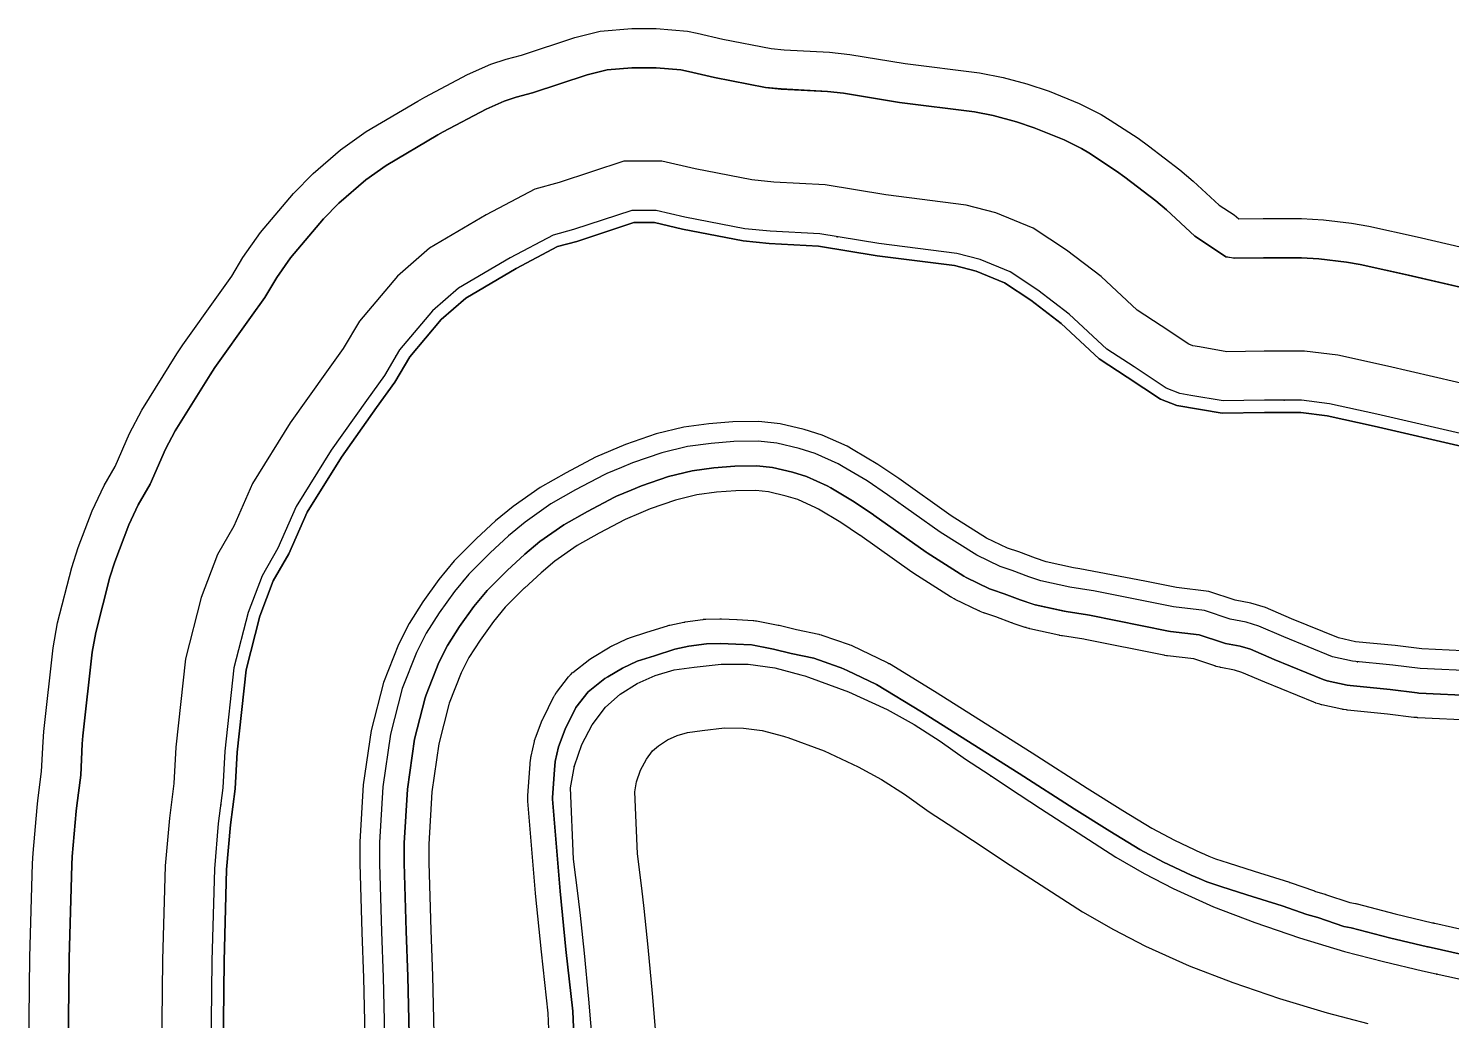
# Model space of a CAD drawing. Header units: inches. Extents: x 87989 to 118156, y 435697 to 451526.
# Drawn here: x 96373.4 to 96662.7, y 442702.2 to 442904 of the extents above; entities that cross this region are included whole.
import ezdxf

# ---------------------------------------------------------------- set-up
doc = ezdxf.new("R2010")
doc.units = ezdxf.units.IN
doc.header["$MEASUREMENT"] = 0
for name, color, linetype, true_color in [('As_waterkering_BWK', 7, 'Continuous', 0x7b8981), ('Beschermingszone_BWK', 7, 'Continuous', 0xcf890d), ('Grens_bebouwingsvrije_zone_BWK', 7, 'Continuous', 0x6789ae), ('Kernzone_BWK', 7, 'Continuous', 0xcb89af), ('Referentiepunten_BWK', 7, 'Continuous', 0x178980)]:
    doc.layers.add(name, color=color, linetype=linetype, true_color=true_color)

msp = doc.modelspace()

# ---------------------------------------------------------------- linework, layer by layer
at = {"layer": 'As_waterkering_BWK'}
for points in [[(96609.7629, 442829.403), (96607.5379, 442829.7899), (96604.7537, 442830.834), (96598.1893, 442835.2102), (96592.6367, 442838.8259), (96585.0199, 442845.9173), (96578.6693, 442850.7817), (96573.0232, 442854.4998), (96566.9021, 442857.0039), (96562.1496, 442858.2619), (96546.3138, 442860.258), (96534.3356, 442862.2544), (96524.2159, 442862.787), (96519.0623, 442863.3024), (96506.8856, 442865.6591), (96501.0099, 442867.0256), (96496.0937, 442867.0256), (96484.202, 442863.1067), (96480.068, 442862.0043), (96471.36, 442857.3782), (96460.8455, 442851.1773), (96455.5637, 442846.5905), (96448.8726, 442838.6704), (96445.7897, 442833.4429), (96442.1351, 442828.3525), (96434.9536, 442818.2452), (96427.8333, 442806.8259), (96424.1137, 442798.3239), (96420.9149, 442792.7261), (96418.0532, 442785.2311), (96415.1875, 442774.0087), (96413.3209, 442757.0153), (96412.9296, 442749.5815), (96412.0079, 442742.3393), (96411.2056, 442733.1133), (96410.6743, 442714.3843), (96410.4085, 442689.931)], [(96666.3033, 442821.2077), (96647.5386, 442825.5685), (96637.9091, 442827.7084), (96632.2678, 442828.3963), (96624.7226, 442828.3963), (96616.2963, 442828.2667), (96609.7629, 442829.403)], [(96589.5029, 442789.7001), (96585.131, 442790.3565), (96579.2324, 442791.6979), (96576.8117, 442792.5036), (96573.4219, 442793.7798), (96570.9888, 442794.5775), (96566.238, 442796.8858), (96558.8052, 442801.5919), (96548.096, 442809.177), (96543.9585, 442811.9931), (96539.054, 442814.8876), (96538.0451, 442815.4651), (96533.3565, 442817.5706), (96530.0981, 442818.5773), (96525.5527, 442819.673), (96521.7497, 442820.0536), (96516.8224, 442819.9968), (96512.1945, 442819.6411), (96507.4267, 442818.9741), (96502.1643, 442817.7055), (96496.2543, 442815.6847), (96494.0067, 442814.7358), (96491.0326, 442813.4802), (96490.4298, 442813.2258), (96484.6447, 442810.161), (96479.6065, 442807.3092), (96474.368, 442803.6254), (96471.0225, 442800.8445), (96467.2918, 442797.3834), (96462.9484, 442793.0616), (96460.0008, 442789.5088), (96456.9248, 442785.1761), (96454.2826, 442781.0243), (96452.2904, 442777.0974), (96449.3808, 442769.752), (96447, 442760.4744), (96445.4668, 442749.7891), (96444.7963, 442738.4656), (96444.7819, 442734.2095), (96445.2026, 442720.2716), (96445.5462, 442711.0542), (96446.4125, 442672.7891)], [(96668.0826, 442773.2884), (96656.3466, 442773.8359), (96650.8316, 442774.5228), (96642.6027, 442775.3412), (96638.5426, 442776.2277), (96628.6514, 442780.2706), (96623.5775, 442782.4598), (96621.0001, 442783.2403), (96617.7616, 442783.861), (96612.5113, 442785.6121), (96606.1986, 442786.3563), (96589.9861, 442789.6276), (96589.5029, 442789.7001)], [(96488.5548, 442692.1636), (96487.3246, 442706.5607), (96486.4435, 442715.922), (96485.6445, 442723.6162), (96485.1816, 442727.6132), (96484.2564, 442735.0523), (96483.6351, 442749.6004), (96484.4202, 442754.0478), (96485.8981, 442758.361), (96488.0251, 442762.3934), (96490.7236, 442766.014), (96493.7396, 442768.6109), (96497.1394, 442770.7798), (96500.8141, 442772.4411), (96504.6874, 442773.5623), (96508.7602, 442774.1307), (96514.2546, 442774.7603), (96519.7176, 442774.7079), (96525.132, 442773.983), (96530.4696, 442772.5815), (96531.233, 442772.3462), (96531.9913, 442772.1069), (96540.1395, 442769.1205), (96547.9998, 442765.4848), (96553.4784, 442762.4625), (96558.8061, 442759.091), (96563.9143, 442755.4178), (96567.5663, 442753.0124), (96574.8623, 442748.2069), (96579.1682, 442745.3708), (96594.5263, 442735.4775), (96600.2796, 442732.1521), (96606.1803, 442729.085), (96614.3622, 442725.3886), (96622.7405, 442722.2105), (96631.8039, 442719.0855), (96640.9837, 442716.3004), (96648.893, 442714.2401), (96656.8292, 442712.3439), (96664.554, 442710.6582)]]:
    msp.add_lwpolyline(points, dxfattribs=at)
at = {"layer": 'Beschermingszone_BWK'}
for points in [[(96373.4107, 442690.3332), (96373.6828, 442715.11), (96374.2205, 442734.1625), (96374.3447, 442736.3186), (96375.147, 442745.5446), (96375.304, 442747.0108), (96376.0527, 442752.8941), (96376.372, 442758.9599), (96376.5421, 442761.0553), (96378.4088, 442778.0488), (96379.3379, 442783.1631), (96382.2035, 442794.3854), (96383.4871, 442798.429), (96386.3488, 442805.924), (96388.7899, 442811.0832), (96391.0081, 442814.965), (96393.9355, 442821.6562), (96396.4366, 442826.4027), (96403.5569, 442837.822), (96404.7919, 442839.6759), (96412.0263, 442849.8572), (96414.7639, 442853.6707), (96417.0021, 442857.4659), (96420.6089, 442862.5484), (96427.3, 442870.4686), (96431.3033, 442874.5268), (96436.8237, 442879.3173), (96442.05, 442883.0479), (96452.5646, 442889.2487), (96454.0013, 442890.0535), (96462.7093, 442894.6796), (96467.4133, 442896.7729), (96470.5345, 442897.755), (96473.6361, 442898.5821), (96484.5132, 442902.1666), (96489.6687, 442903.4635), (96496.0937, 442904.0256), (96501.0099, 442904.0256), (96507.4349, 442903.4635), (96509.3909, 442903.0639), (96514.5942, 442901.8538), (96524.4297, 442899.9502), (96527.0307, 442899.6901), (96536.2803, 442899.2032), (96540.4184, 442898.751), (96551.671, 442896.8755), (96566.7769, 442894.9714), (96571.6177, 442894.03), (96576.3701, 442892.772), (96580.9115, 442891.2491), (96587.0326, 442888.7451), (96591.5232, 442886.5428), (96593.3728, 442885.4012), (96599.0189, 442881.683), (96601.1681, 442880.1552), (96607.5188, 442875.2908), (96610.2324, 442872.9974), (96615.5076, 442868.0861), (96618.5463, 442866.1061), (96619.5139, 442865.3143), (96624.438, 442865.3942), (96632.2678, 442865.3963), (96636.7468, 442865.1242), (96642.3881, 442864.4363), (96645.9355, 442863.8273), (96655.7395, 442861.6477), (96674.121, 442857.3769)], [(96672.4307, 442849.5565), (96653.9663, 442853.8468), (96644.2, 442856.0178), (96641.4196, 442856.4951), (96635.7784, 442857.1831), (96632.2678, 442857.3963), (96624.4995, 442857.3946), (96618.5777, 442857.3052), (96617.9985, 442857.406), (96616.886, 442857.5995), (96614.1448, 442859.4259), (96610.5625, 442861.7595), (96604.7811, 442867.1423), (96602.6542, 442868.9398), (96596.3035, 442873.8041), (96594.619, 442875.0016), (96588.9729, 442878.7198), (96587.5232, 442879.6146), (96584.0035, 442881.3407), (96577.8825, 442883.8448), (96574.323, 442885.0384), (96569.5705, 442886.2964), (96565.7764, 442887.0342), (96550.5127, 442888.9582), (96539.1032, 442890.8598), (96535.8598, 442891.2143), (96526.4221, 442891.711), (96523.2692, 442892.0263), (96512.9275, 442894.0279), (96507.5788, 442895.2718), (96506.0457, 442895.585), (96501.0099, 442896.0256), (96496.0937, 442896.0256), (96491.0579, 442895.585), (96487.0171, 442894.5685), (96475.9206, 442890.9118), (96472.5958, 442890.0251), (96470.1494, 442889.2554), (96466.4625, 442887.6147), (96457.7545, 442882.9886), (96456.6285, 442882.3578), (96446.1139, 442876.1569), (96442.0176, 442873.2329), (96436.5488, 442868.4865), (96433.4111, 442865.3057), (96426.7199, 442857.3856), (96423.893, 442853.402), (96421.4722, 442849.2971), (96418.5363, 442845.2075), (96411.3133, 442835.0422), (96410.3454, 442833.5892), (96403.2251, 442822.1699), (96401.2648, 442818.4497), (96398.1661, 442811.3669), (96395.7359, 442807.1141), (96393.8226, 442803.0704), (96390.9609, 442795.5754), (96389.9548, 442792.4061), (96387.0892, 442781.1837), (96386.3609, 442777.1752), (96384.4943, 442760.1818), (96384.3609, 442758.5395), (96384.0261, 442752.1778), (96383.2399, 442746.0007), (96383.1169, 442744.8516), (96382.3146, 442735.6256), (96382.2173, 442733.9357), (96381.681, 442714.9531), (96381.4102, 442690.2462)], [(96479.5469, 442692.3516), (96479.082, 442703.7734), (96477.7109, 442716.1914), (96476.5156, 442728.082), (96476.5117, 442728.125), (96474.9629, 442746.8945), (96474.959, 442746.9375), (96474.9531, 442747.0313), (96474.9512, 442747.0781), (96474.9473, 442747.1563), (96474.9395, 442747.3164), (96474.9355, 442747.4297), (96474.9336, 442747.5195), (96474.9336, 442747.5664), (96474.9395, 442747.8594), (96474.9453, 442747.9922), (96475.5156, 442755.3359), (96475.5293, 442755.4687), (96475.5352, 442755.5117), (96475.5859, 442755.8594), (96475.6074, 442755.9805), (96475.6191, 442756.0352), (96476.2813, 442759.0117), (96476.3066, 442759.1172), (96476.3281, 442759.1953), (96476.4395, 442759.5586), (96476.4648, 442759.6367), (96476.502, 442759.7383), (96477.8906, 442763.3125), (96477.9102, 442763.3633), (96477.9316, 442763.4102), (96478.0195, 442763.6094), (96478.0645, 442763.707), (96480.248, 442768.1406), (96480.2852, 442768.2148), (96480.3633, 442768.3594), (96480.4023, 442768.4297), (96480.4902, 442768.5703), (96480.6758, 442768.8477), (96480.7715, 442768.9805), (96483.2207, 442772.1563), (96483.3184, 442772.2773), (96483.5215, 442772.5117), (96483.6348, 442772.6328), (96483.7363, 442772.7266), (96483.9766, 442772.9414), (96484.084, 442773.0313), (96487.5234, 442775.7422), (96487.5508, 442775.7656), (96487.6582, 442775.8438), (96487.9316, 442776.0313), (96487.957, 442776.0469), (96488.0703, 442776.1172), (96491.6563, 442778.2422), (96491.75, 442778.2969), (96491.9668, 442778.4102), (96492.0293, 442778.4414), (96492.0781, 442778.4648), (96495.0547, 442779.8555), (96495.1543, 442779.8984), (96495.1992, 442779.918), (96495.4922, 442780.0312), (96495.6016, 442780.0703), (96495.6406, 442780.0859), (96499.1543, 442781.2109), (96503.3281, 442782.5352), (96503.4434, 442782.5703), (96503.6934, 442782.6367), (96503.8164, 442782.6641), (96506.6738, 442783.2617), (96506.7344, 442783.2734), (96506.8809, 442783.3008), (96506.9531, 442783.3125), (96510.5254, 442783.8398), (96510.5645, 442783.8477), (96510.6777, 442783.8594), (96510.9863, 442783.8867), (96511.0352, 442783.8906), (96511.1406, 442783.8945), (96513.9863, 442783.9609), (96514.0566, 442783.9609), (96514.2324, 442783.957), (96514.3145, 442783.957), (96517.4473, 442783.8242), (96517.4922, 442783.8203), (96520.7637, 442783.6211), (96520.9199, 442783.6055), (96521.248, 442783.5625), (96521.4043, 442783.5391), (96525.8418, 442782.6797), (96525.8906, 442782.668), (96526, 442782.6445), (96526.0547, 442782.6328), (96529.5645, 442781.7852), (96534.1328, 442780.8086), (96534.2695, 442780.7734), (96534.5723, 442780.6914), (96534.7109, 442780.6484), (96540.2734, 442778.7266), (96540.4063, 442778.6758), (96540.6699, 442778.5664), (96540.7949, 442778.5117), (96548.0059, 442775.0742), (96548.0352, 442775.0586), (96548.1191, 442775.0156), (96548.3418, 442774.8945), (96548.4023, 442774.8594), (96548.4512, 442774.832), (96557.5957, 442769.2656), (96557.6289, 442769.2461), (96577.5117, 442756.7188), (96588.6855, 442749.5117), (96595.9063, 442744.9844), (96601.8438, 442741.3672), (96606.4375, 442738.9141), (96611.8398, 442736.3711), (96611.8809, 442736.3516), (96613.3906, 442735.7109), (96614.7461, 442735.1328), (96617.3477, 442734.2969), (96622.6426, 442732.5977), (96629.7793, 442730.3594), (96629.8145, 442730.3477), (96629.8809, 442730.3242), (96629.9082, 442730.3164), (96634.8633, 442728.6055), (96634.9082, 442728.5938), (96636.9883, 442727.9609), (96637.0273, 442727.9492), (96637.1035, 442727.9258), (96637.1426, 442727.9141), (96642.0879, 442726.2383), (96643.1992, 442726.0391), (96643.252, 442726.0313), (96643.2969, 442726.0195), (96643.4922, 442725.9805), (96643.5898, 442725.957), (96651.3164, 442723.9414), (96658.8926, 442722.1289), (96659.0059, 442722.1055), (96659.0605, 442722.0898), (96659.127, 442722.0742), (96659.168, 442722.0664), (96659.3359, 442722.0195), (96666.5645, 442720.4531)], [(96665.5254, 442715.5625), (96657.9922, 442717.207), (96657.8945, 442717.2305), (96650.1035, 442719.0898), (96642.3281, 442721.1172), (96640.8438, 442721.3789), (96635.5371, 442723.1797), (96633.3457, 442723.8438), (96628.2852, 442725.5859), (96621.1309, 442727.8281), (96615.8184, 442729.5352), (96612.9961, 442730.4414), (96611.4297, 442731.1094), (96609.8145, 442731.8008), (96604.1934, 442734.4453), (96599.3633, 442737.0234), (96593.2793, 442740.7305), (96586.002, 442745.293), (96574.8242, 442752.5039), (96554.9805, 442765.0039), (96545.8516, 442770.5625), (96539.8398, 442773.4297), (96538.6426, 442774), (96538.2422, 442774.1367), (96533.0859, 442775.918), (96528.4551, 442776.9102), (96524.8848, 442777.7695), (96520.4512, 442778.6289), (96517.2109, 442778.8281), (96514.1016, 442778.9609), (96511.2578, 442778.8945), (96507.6855, 442778.3672), (96504.8418, 442777.7695), (96500.6738, 442776.4492), (96497.168, 442775.3242), (96494.1914, 442773.9336), (96491.2383, 442772.1836), (96490.6211, 442771.8164), (96487.1797, 442769.1055), (96484.7324, 442765.9297), (96482.5508, 442761.5), (96481.1621, 442757.9258), (96480.5, 442754.9492), (96480.3691, 442753.2578), (96479.9316, 442747.6211), (96479.9355, 442747.5352), (96479.9414, 442747.3906), (96479.9453, 442747.3047), (96481.4922, 442728.5586), (96482.6836, 442716.7188), (96484.0723, 442704.1484), (96484.543, 442692.5547)]]:
    msp.add_lwpolyline(points, dxfattribs=at)
for points in [[(96451.4121, 442672.8867, 0), (96450.543, 442711.2031, 0), (96450.1992, 442720.4414, 0), (96449.7813, 442734.2734, 0), (96449.7949, 442738.3086, 0), (96450.4453, 442749.2852, 0), (96451.9102, 442759.4961, 0), (96454.0488, 442767.9063, 0), (96454.2422, 442768.5, 0), (96456.8535, 442775.043, 0), (96458.6309, 442778.5469, 0), (96461.0742, 442782.3828, 0), (96463.9688, 442786.4609, 0), (96466.6445, 442789.6875, 0), (96470.7559, 442793.7773, 0), (96474.3223, 442797.0859, 0), (96477.4102, 442799.6523, 0), (96482.2832, 442803.0781, 0), (96487.0469, 442805.7734, 0), (96492.5762, 442808.7031, 0), (96492.9766, 442808.875, 0), (96495.9512, 442810.1289, 0), (96498.0371, 442811.0117, 0), (96503.5625, 442812.8984, 0), (96508.3613, 442814.0547, 0), (96512.7324, 442814.668, 0), (96517.043, 442815, 0), (96521.5293, 442815.0508, 0), (96524.7129, 442814.7305, 0), (96528.7734, 442813.7539, 0), (96531.5879, 442812.8828, 0), (96535.7734, 442811.0039, 0), (96536.541, 442810.5664, 0), (96541.2793, 442807.7695, 0), (96545.2051, 442805.0977, 0), (96545.2832, 442805.043, 0), (96555.916, 442797.5117, 0), (96556.1309, 442797.3672, 0), (96563.5625, 442792.6602, 0), (96564.0527, 442792.3867, 0), (96568.8027, 442790.082, 0), (96569.4316, 442789.8281, 0), (96571.7617, 442789.0625, 0), (96575.0508, 442787.8242, 0), (96575.2324, 442787.7578, 0), (96577.6543, 442786.9531, 0), (96578.123, 442786.8242, 0), (96584.0215, 442785.4805, 0), (96584.3887, 442785.4102, 0), (96588.7617, 442784.7539, 0), (96589.1211, 442784.7031, 0), (96605.209, 442781.457, 0), (96605.6133, 442781.3906, 0), (96611.416, 442780.707, 0), (96616.1797, 442779.1172, 0), (96616.8203, 442778.9492, 0), (96619.8008, 442778.3789, 0), (96621.8574, 442777.7578, 0), (96626.7148, 442775.6602, 0), (96636.6504, 442771.5977, 0), (96637.4766, 442771.3438, 0), (96641.5352, 442770.457, 0), (96642.1074, 442770.3672, 0), (96650.2754, 442769.5547, 0), (96655.7285, 442768.875, 0), (96656.1133, 442768.8398, 0), (96667.8496, 442768.293, 0)], [(96667.6465, 442763.2969, 0), (96655.8809, 442763.8477, 0), (96655.832, 442763.8477, 0), (96655.7363, 442763.8555, 0), (96655.6875, 442763.8594, 0), (96655.3027, 442763.8906, 0), (96655.2539, 442763.8984, 0), (96655.1582, 442763.9063, 0), (96655.1113, 442763.9141, 0), (96649.7188, 442764.5859, 0), (96641.6133, 442765.3906, 0), (96641.541, 442765.3984, 0), (96641.3945, 442765.418, 0), (96641.3262, 442765.4258, 0), (96640.7539, 442765.5195, 0), (96640.6816, 442765.5313, 0), (96640.5273, 442765.5586, 0), (96640.4688, 442765.5703, 0), (96636.4102, 442766.457, 0), (96636.3047, 442766.4844, 0), (96636.0918, 442766.5391, 0), (96635.9922, 442766.5664, 0), (96635.166, 442766.8242, 0), (96635.1055, 442766.8438, 0), (96635.0645, 442766.8594, 0), (96634.8594, 442766.9336, 0), (96634.7598, 442766.9727, 0), (96624.7949, 442771.043, 0), (96624.7578, 442771.0625, 0), (96620.1367, 442773.0547, 0), (96618.6035, 442773.5195, 0), (96615.8711, 442774.043, 0), (96615.7988, 442774.0586, 0), (96615.6367, 442774.0938, 0), (96615.5566, 442774.1133, 0), (96614.9082, 442774.2813, 0), (96614.8359, 442774.3008, 0), (96614.6758, 442774.3516, 0), (96614.5977, 442774.375, 0), (96610.3203, 442775.8008, 0), (96605.0273, 442776.4258, 0), (96604.9863, 442776.4297, 0), (96604.875, 442776.4453, 0), (96604.8262, 442776.4531, 0), (96604.4219, 442776.5195, 0), (96604.3711, 442776.5273, 0), (96604.2715, 442776.543, 0), (96604.2246, 442776.5547, 0), (96588.2539, 442779.7773, 0), (96588.0176, 442779.8125, 0), (96583.6465, 442780.4687, 0), (96583.5996, 442780.4766, 0), (96583.5078, 442780.4922, 0), (96583.4609, 442780.5, 0), (96583.0957, 442780.5664, 0), (96583.0605, 442780.5742, 0), (96582.959, 442780.5938, 0), (96582.9141, 442780.6055, 0), (96577.0156, 442781.9453, 0), (96576.9551, 442781.9609, 0), (96576.8379, 442781.9922, 0), (96576.791, 442782.0039, 0), (96576.3086, 442782.1367, 0), (96576.25, 442782.1563, 0), (96576.1328, 442782.1914, 0), (96576.0742, 442782.2109, 0), (96573.623, 442783.0273, 0), (96573.5859, 442783.0391, 0), (96573.3574, 442783.1211, 0), (96573.3125, 442783.1367, 0), (96570.1016, 442784.3437, 0), (96567.8613, 442785.0781, 0), (96567.793, 442785.1016, 0), (96567.6348, 442785.1602, 0), (96567.5547, 442785.1914, 0), (96566.918, 442785.4492, 0), (96566.8496, 442785.4766, 0), (96566.6953, 442785.5469, 0), (96566.6191, 442785.582, 0), (96561.8613, 442787.8945, 0), (96561.8047, 442787.9219, 0), (96561.6797, 442787.9883, 0), (96561.6191, 442788.0195, 0), (96561.1289, 442788.293, 0), (96561.0957, 442788.3125, 0), (96561.0684, 442788.3281, 0), (96560.9473, 442788.4023, 0), (96560.8887, 442788.4375, 0), (96553.4551, 442793.1445, 0), (96553.4277, 442793.1602, 0), (96553.375, 442793.1953, 0), (96553.3477, 442793.2148, 0), (96553.1328, 442793.3594, 0), (96553.1055, 442793.375, 0), (96553.0527, 442793.4141, 0), (96553.0254, 442793.4297, 0), (96542.4121, 442800.9492, 0), (96542.373, 442800.9766, 0), (96538.5996, 442803.543, 0), (96534.0293, 442806.2422, 0), (96533.502, 442806.543, 0), (96529.8184, 442808.1953, 0), (96527.4473, 442808.9297, 0), (96523.875, 442809.793, 0), (96521.3086, 442810.0469, 0), (96517.2637, 442810, 0), (96513.2715, 442809.6953, 0), (96509.2969, 442809.1367, 0), (96504.959, 442808.0937, 0), (96499.8203, 442806.3359, 0), (96497.8965, 442805.5234, 0), (96494.7227, 442804.1836, 0), (96489.4648, 442801.3984, 0), (96489.4336, 442801.3828, 0), (96484.959, 442798.8477, 0), (96480.4512, 442795.6758, 0), (96477.623, 442793.3281, 0), (96474.2363, 442790.1875, 0), (96474.2051, 442790.1563, 0), (96470.3398, 442786.3086, 0), (96467.9375, 442783.4141, 0), (96465.2246, 442779.5937, 0), (96462.9805, 442776.0664, 0), (96461.4141, 442772.9805, 0), (96458.9473, 442766.8008, 0), (96458.8535, 442766.5156, 0), (96456.8223, 442758.5195, 0), (96455.4238, 442748.7813, 0), (96454.7949, 442738.1523, 0), (96454.7813, 442734.3633, 0), (96454.7832, 442734.3203, 0), (96455.1973, 442720.6094, 0), (96455.541, 442711.3711, 0), (96455.543, 442711.3359, 0), (96456.4102, 442672.9844, 0)]]:
    msp.add_polyline3d(points, dxfattribs=at)
at = {"layer": 'Grens_bebouwingsvrije_zone_BWK'}
for points in [[(96668.4162, 442830.9831), (96649.7551, 442835.3199), (96639.603, 442837.5759), (96632.8753, 442838.3963), (96624.6457, 442838.3963), (96617.083, 442838.28), (96611.4763, 442839.2551), (96610.1731, 442839.4817), (96609.3428, 442839.7931), (96603.6914, 442843.5607), (96598.818, 442846.7341), (96591.4823, 442853.5638), (96584.467, 442858.9373), (96577.7103, 442863.3868), (96570.0881, 442866.505), (96564.0629, 442868.0999), (96547.7617, 442870.1546), (96535.4239, 442872.211), (96524.9767, 442872.7608), (96520.5129, 442873.2072), (96508.9691, 442875.4415), (96502.1574, 442877.0256), (96494.4885, 442877.0256), (96481.3463, 442872.6947), (96476.3864, 442871.372), (96466.4719, 442866.1049), (96454.9786, 442859.3268), (96448.4235, 442853.6343), (96440.6883, 442844.4783), (96437.4043, 442838.9099), (96433.9975, 442834.1646), (96426.6273, 442823.7918), (96418.9631, 442811.5001), (96415.1662, 442802.8215), (96411.8487, 442797.0158), (96408.5062, 442788.2616), (96405.3242, 442775.8006), (96403.3496, 442757.8247), (96402.9629, 442750.4768), (96402.0627, 442743.4042), (96401.2179, 442733.6887), (96400.6758, 442714.5805), (96400.404, 442689.5693)], [(96667.8136, 442777.3053), (96656.6875, 442777.8244), (96651.2768, 442778.4983), (96643.2294, 442779.2986), (96639.7349, 442780.0616), (96630.2006, 442783.9587), (96624.9539, 442786.2224), (96621.9589, 442787.1294), (96618.7752, 442787.7395), (96613.3874, 442789.5365), (96606.8294, 442790.3097), (96600.4067, 442791.6056), (96587.1929, 442794.0917), (96585.8725, 442794.29), (96580.31, 442795.555), (96578.1485, 442796.2744), (96574.7502, 442797.5538), (96572.4928, 442798.2939), (96568.1881, 442800.3854), (96561.0325, 442804.916), (96550.3775, 442812.4628), (96546.1026, 442815.3723), (96541.0642, 442818.3459), (96539.8623, 442819.0339), (96534.7715, 442821.32), (96531.1582, 442822.4363), (96526.2237, 442823.6258), (96521.9263, 442824.0559), (96516.6459, 442823.995), (96511.7637, 442823.6198), (96506.6791, 442822.9084), (96501.0461, 442821.5505), (96494.8276, 442819.4242), (96488.7124, 442816.8426), (96482.7229, 442813.6695), (96477.4657, 442810.6938), (96471.9351, 442806.8046), (96468.3819, 442803.851), (96464.52, 442800.2682), (96459.9917, 442795.7625), (96456.8263, 442791.947), (96453.6046, 442787.4092), (96450.8035, 442783.0077), (96448.6396, 442778.7424), (96445.569, 442770.9906), (96443.0715, 442761.2579), (96441.4837, 442750.1921), (96440.7967, 442738.5907), (96440.7817, 442734.1559), (96441.2048, 442720.1368), (96441.5479, 442710.9344), (96442.4133, 442672.7106)], [(96501.5145, 442693.1903), (96500.2726, 442707.7233), (96499.3804, 442717.2025), (96498.567, 442725.0353), (96498.089, 442729.1632), (96497.2221, 442736.1336), (96496.6838, 442748.7376), (96497.0463, 442750.7913), (96497.8683, 442753.1903), (96499.0522, 442755.4346), (96500.2912, 442757.0971), (96501.5163, 442758.1519), (96503.3447, 442759.3183), (96505.3222, 442760.2123), (96507.4071, 442760.8159), (96510.3987, 442761.2334), (96514.9349, 442761.7531), (96518.7893, 442761.7162), (96522.6091, 442761.2048), (96526.9029, 442760.0773), (96527.3621, 442759.9358), (96527.7957, 442759.799), (96535.1656, 442757.0978), (96542.124, 442753.8793), (96546.8569, 442751.2684), (96551.5291, 442748.3117), (96556.541, 442744.7077), (96560.4155, 442742.1558), (96567.7115, 442737.3502), (96572.0726, 442734.4778), (96587.7496, 442724.3791), (96594.026, 442720.7513), (96600.5021, 442717.3852), (96609.3759, 442713.3761), (96618.3154, 442709.9852), (96627.7966, 442706.7161), (96637.4568, 442703.7853), (96645.7436, 442701.6267)]]:
    msp.add_lwpolyline(points, dxfattribs=at)
at = {"layer": 'Kernzone_BWK'}
for points in [[(96381.4102, 442690.2461), (96381.6797, 442714.9531), (96382.2188, 442733.9375), (96382.3164, 442735.625), (96383.1172, 442744.8516), (96383.2383, 442746), (96384.0273, 442752.1797), (96384.3594, 442758.5391), (96384.4961, 442760.1836), (96386.3594, 442777.1758), (96387.0898, 442781.1836), (96389.9531, 442792.4063), (96390.9609, 442795.5742), (96393.8242, 442803.0703), (96395.7344, 442807.1133), (96398.168, 442811.3672), (96401.2656, 442818.4492), (96403.2266, 442822.168), (96410.3438, 442833.5898), (96411.3125, 442835.043), (96418.5352, 442845.207), (96421.4727, 442849.2969), (96423.8945, 442853.4023), (96426.7188, 442857.3867), (96433.4102, 442865.3047), (96436.5469, 442868.4883), (96442.0195, 442873.2344), (96446.1133, 442876.1563), (96456.6289, 442882.3594), (96457.7539, 442882.9883), (96466.4609, 442887.6133), (96470.1484, 442889.2539), (96472.5977, 442890.0234), (96475.9219, 442890.9102), (96487.0156, 442894.5703), (96491.0586, 442895.5859), (96496.0938, 442896.0273), (96501.0117, 442896.0273), (96506.0469, 442895.5859), (96507.5781, 442895.2734), (96512.9258, 442894.0273), (96523.2695, 442892.0273), (96526.4219, 442891.7109), (96535.8594, 442891.2148), (96539.1016, 442890.8594), (96550.5117, 442888.957), (96565.7773, 442887.0352), (96569.5703, 442886.2969), (96574.3242, 442885.0391), (96577.8828, 442883.8438), (96584.0039, 442881.3398), (96587.5234, 442879.6133), (96588.9727, 442878.7188), (96594.6172, 442875), (96596.3047, 442873.8047), (96602.6523, 442868.9414), (96604.7813, 442867.1406), (96610.5625, 442861.7578), (96614.1445, 442859.4258), (96616.8867, 442857.5977), (96618, 442857.4063), (96618.5781, 442857.3047), (96624.5, 442857.3945), (96632.2695, 442857.3945), (96635.7773, 442857.1836), (96641.418, 442856.4961), (96644.1992, 442856.0195), (96653.9648, 442853.8477), (96672.4297, 442849.5547)], [(96412.9091, 442690.0215), (96413.1736, 442714.3349), (96413.7029, 442732.9691), (96414.4943, 442742.0728), (96415.4217, 442749.3582), (96415.8138, 442756.8127), (96417.6528, 442773.561), (96420.4397, 442784.4733), (96423.1815, 442791.6535), (96426.3509, 442797.1996), (96430.0506, 442805.6575), (96437.0356, 442816.8584), (96444.1694, 442826.9), (96447.8862, 442832.0761), (96450.9191, 442837.218), (96457.3491, 442844.8301), (96462.3117, 442849.1396), (96472.582, 442855.1963), (96480.9885, 442859.6622), (96484.9161, 442860.7101), (96496.4953, 442864.526), (96500.723, 442864.526), (96506.365, 442863.2134), (96518.6994, 442860.8258), (96524.0259, 442860.2935), (96534.0639, 442859.7649), (96545.9521, 442857.7838), (96561.6717, 442855.8025), (96566.1055, 442854.6287), (96571.8512, 442852.2782), (96577.2195, 442848.7431), (96583.4044, 442844.0054), (96591.0916, 442836.849), (96596.8135, 442833.1224), (96603.6068, 442828.5942), (96606.8792, 442827.3671), (96616.0993, 442825.7637), (96624.7421, 442825.896), (96632.1161, 442825.896), (96637.4856, 442825.2411), (96646.985, 442823.1311), (96665.7747, 442818.7642)], [(96665.7747, 442818.7642), (96646.985, 442823.1311), (96637.4856, 442825.2411), (96632.1161, 442825.896), (96624.7421, 442825.896), (96616.0993, 442825.7637), (96606.8792, 442827.3671), (96603.6068, 442828.5942), (96596.8135, 442833.1224), (96591.0916, 442836.849), (96583.4044, 442844.0054), (96577.2195, 442848.7431), (96571.8512, 442852.2782), (96566.1055, 442854.6287), (96561.6717, 442855.8025), (96545.9521, 442857.7838), (96534.0639, 442859.7649), (96524.0259, 442860.2935), (96518.6994, 442860.8258), (96506.365, 442863.2134), (96500.723, 442864.526), (96496.4953, 442864.526), (96484.9161, 442860.7101), (96480.9885, 442859.6622), (96472.582, 442855.1963), (96462.3117, 442849.1396), (96457.3491, 442844.8301), (96450.9191, 442837.218), (96447.8862, 442832.0761), (96444.1694, 442826.9), (96437.0356, 442816.8584), (96430.0506, 442805.6575), (96426.3509, 442797.1996), (96423.1815, 442791.6535), (96420.4397, 442784.4733), (96417.6528, 442773.561), (96415.8138, 442756.8127), (96415.4217, 442749.3582), (96414.4943, 442742.0728), (96413.7029, 442732.9691), (96413.1736, 442714.3349), (96412.9091, 442690.0215)], [(96667.8477, 442768.293), (96656.1133, 442768.8398), (96655.7305, 442768.875), (96650.2734, 442769.5547), (96642.1094, 442770.3672), (96641.5352, 442770.457), (96637.4766, 442771.3438), (96636.6523, 442771.5977), (96626.7148, 442775.6602), (96621.8555, 442777.7578), (96619.8008, 442778.3789), (96616.8203, 442778.9492), (96616.1797, 442779.1172), (96611.418, 442780.707), (96605.6133, 442781.3906), (96605.2109, 442781.457), (96589.1211, 442784.7031), (96588.7617, 442784.7539), (96584.3867, 442785.4102), (96584.0234, 442785.4805), (96578.125, 442786.8242), (96577.6523, 442786.9531), (96575.2344, 442787.7578), (96575.0508, 442787.8242), (96571.7617, 442789.0625), (96569.4297, 442789.8281), (96568.8047, 442790.082), (96564.0547, 442792.3867), (96563.5625, 442792.6602), (96556.1289, 442797.3672), (96555.9141, 442797.5117), (96545.2813, 442805.043), (96545.207, 442805.0977), (96541.2773, 442807.7695), (96536.543, 442810.5664), (96535.7734, 442811.0039), (96531.5859, 442812.8828), (96528.7734, 442813.7539), (96524.7148, 442814.7305), (96521.5313, 442815.0508), (96517.043, 442815), (96512.7344, 442814.668), (96508.3633, 442814.0547), (96503.5625, 442812.8984), (96498.0352, 442811.0117), (96495.9531, 442810.1289), (96492.9766, 442808.875), (96492.5781, 442808.7031), (96487.0469, 442805.7734), (96482.2813, 442803.0781), (96477.4102, 442799.6523), (96474.3242, 442797.0859), (96470.7578, 442793.7773), (96466.6445, 442789.6875), (96463.9688, 442786.4609), (96461.0742, 442782.3828), (96458.6328, 442778.5469), (96456.8555, 442775.043), (96454.2422, 442768.5), (96454.0469, 442767.9063), (96451.9102, 442759.4961), (96450.4453, 442749.2852), (96449.7969, 442738.3086), (96449.7813, 442734.2734), (96450.1992, 442720.4414), (96450.543, 442711.2031), (96451.4102, 442672.8867)], [(96484.543, 442692.5547), (96484.0703, 442704.1484), (96482.6836, 442716.7188), (96481.4922, 442728.5586), (96479.9453, 442747.3047), (96479.9414, 442747.3906), (96479.9336, 442747.5352), (96479.9297, 442747.6211), (96480.3672, 442753.2578), (96480.5, 442754.9492), (96481.1602, 442757.9258), (96482.5508, 442761.5), (96484.7344, 442765.9297), (96487.1797, 442769.1055), (96490.6211, 442771.8164), (96491.2383, 442772.1836), (96494.1914, 442773.9336), (96497.168, 442775.3242), (96500.6758, 442776.4492), (96504.8398, 442777.7695), (96507.6875, 442778.3672), (96511.2578, 442778.8945), (96514.1016, 442778.9609), (96517.2109, 442778.8281), (96520.4531, 442778.6289), (96524.8828, 442777.7695), (96528.457, 442776.9102), (96533.0859, 442775.918), (96538.2422, 442774.1367), (96538.6406, 442774), (96539.8398, 442773.4297), (96545.8516, 442770.5625), (96554.9805, 442765.0039), (96574.8242, 442752.5039), (96586.0039, 442745.293), (96593.2773, 442740.7305), (96599.3633, 442737.0234), (96604.1914, 442734.4453), (96609.8164, 442731.8008), (96611.4297, 442731.1094), (96612.9961, 442730.4414), (96615.8203, 442729.5352), (96621.1289, 442727.8281), (96628.2852, 442725.5859), (96633.3438, 442723.8438), (96635.5391, 442723.1797), (96640.8438, 442721.3789), (96642.3281, 442721.1172), (96650.1055, 442719.0898), (96657.8945, 442717.2305), (96657.9922, 442717.207), (96665.5234, 442715.5625)]]:
    msp.add_lwpolyline(points, dxfattribs=at)
at = {"layer": 'Referentiepunten_BWK'}
for p in [(96537.8672, 442861.6658), (96448.0979, 442837.3567), (96628.6958, 442828.3963), (96550.3334, 442807.5923), (96461.8777, 442791.7711), (96643.6561, 442775.2364), (96484.3963, 442753.9127), (96569.157, 442751.9647), (96412.4926, 442746.1479), (96659.7567, 442711.7051)]:
    msp.add_point(p, dxfattribs=at)

doc.saveas('drawing.dxf')
